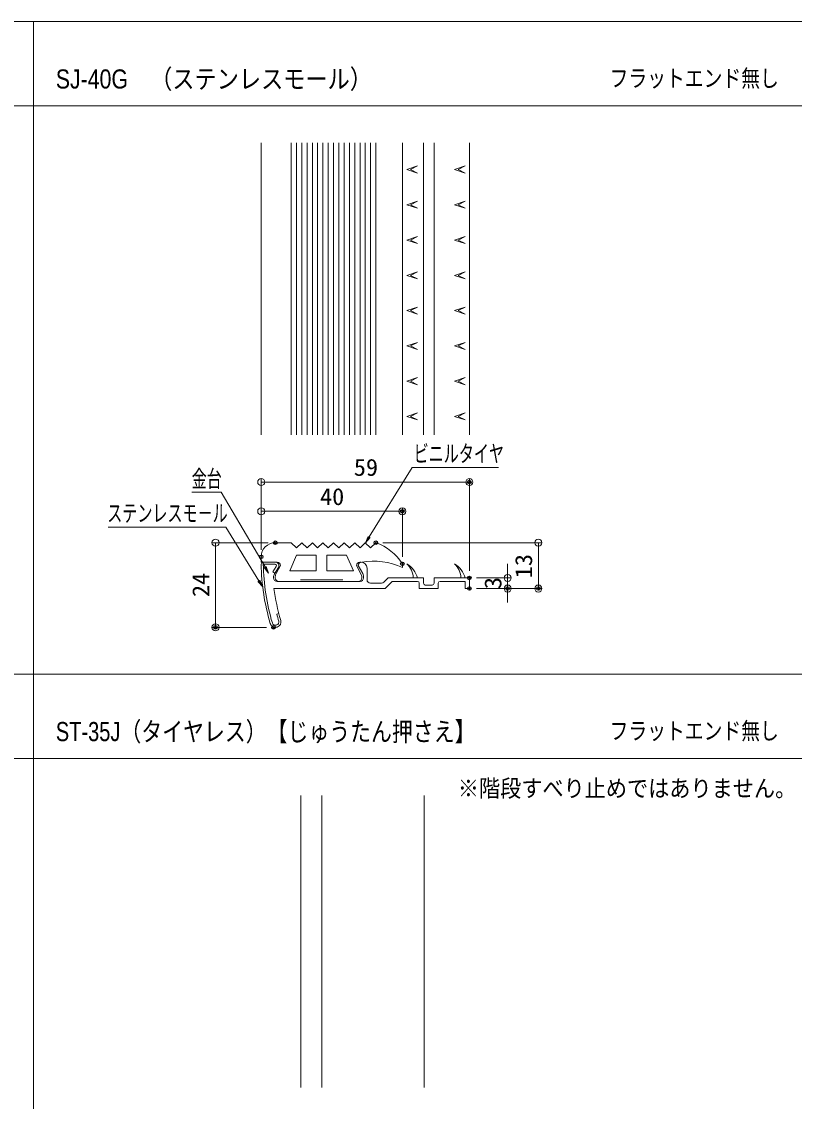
# Model space of a CAD drawing. Units: millimetres, scale not verified. Extents: x -400 to 400, y -277 to 277.
# Drawn here: x -184.4 to 34.6, y -29.1 to 277 of the extents above; entities that cross this region are included whole.
import ezdxf
from ezdxf.enums import TextEntityAlignment as Align

# ---------------------------------------------------------------- set-up
doc = ezdxf.new("R2010")
doc.units = ezdxf.units.MM
doc.header["$LTSCALE"] = 2
doc.header["$PDMODE"] = 32
doc.header["$PDSIZE"] = 1
for name, color, linetype, lineweight in [('0-0_zumenwaku', 6, 'Continuous', 9), ('0-2_1', 3, 'Continuous', 9), ('0-3_2', 4, 'Continuous', 9), ('0-8_0', 1, 'Continuous', 9), ('0-D_6文字', 2, 'Continuous', 9)]:
    doc.layers.add(name, color=color, linetype=linetype, lineweight=lineweight)
doc.layers.add('0-1_moji', color=2, linetype='Continuous')
doc.layers.add('0-9_Defpoints', color=7, linetype='Continuous')
doc.styles.add('ＭＳ ゴシック', font='')
doc.styles.add('ＭＳ Ｐゴシック', font='')
doc.styles.get('ＭＳ ゴシック').set_extended_font_data('MS Gothic')
doc.styles.get('ＭＳ Ｐゴシック').set_extended_font_data('MS PGothic')

# ---------------------------------------------------------------- blocks, each defined once
blk = doc.blocks.new('_Origin')
at = {"layer": '0-8_0'}
blk.add_line((0, 0), (-2, 0), dxfattribs=at)
blk.add_circle((0, 0), 1, dxfattribs=at)
blk = doc.blocks.new('MLeader4')
at = {"layer": '0-D_6文字', "color": 1}
blk.add_line((-73.002, 150.6), (-49.267, 150.6), dxfattribs=at)
at = {"layer": '0-D_6文字'}
blk.add_line((-85.593, 130.692), (-86.926, 129.164), dxfattribs=at)
at = {"layer": '0-D_6文字', "color": 1}
blk.add_lwpolyline([(-85.877, 130.867), (-73.722, 150.6), (-73.002, 150.6)], dxfattribs=at)
at = {"layer": '0-D_6文字'}
blk.add_lwpolyline([(-86.161, 131.042), (-86.926, 129.164), (-85.877, 130.867)], dxfattribs=at)
at = {"layer": '0-D_6文字', "style": 'ＭＳ ゴシック', "width": 0.65}
blk.add_text('ビニルタイヤ', height=4.809, dxfattribs=at).set_placement((-73.301, 150.657), align=Align.BOTTOM_LEFT)
blk = doc.blocks.new('MLeader5')
at = {"layer": '0-D_6文字', "color": 1}
blk.add_line((-128.557, 143.524), (-136.204, 143.524), dxfattribs=at)
at = {"layer": '0-D_6文字'}
blk.add_line((-115.127, 122.535), (-114.402, 120.641), dxfattribs=at)
at = {"layer": '0-D_6文字', "color": 1}
blk.add_lwpolyline([(-115.415, 122.366), (-127.837, 143.524), (-128.557, 143.524)], dxfattribs=at)
at = {"layer": '0-D_6文字'}
blk.add_lwpolyline([(-115.702, 122.197), (-114.402, 120.641), (-115.415, 122.366)], dxfattribs=at)
at = {"layer": '0-D_6文字', "style": 'ＭＳ ゴシック', "width": 0.65}
blk.add_text('金台', height=4.809, dxfattribs=at).set_placement((-136.204, 143.573), align=Align.BOTTOM_LEFT)
blk = doc.blocks.new('MLeader6')
at = {"layer": '0-D_6文字', "color": 1}
blk.add_line((-127.297, 133.695), (-159.889, 133.695), dxfattribs=at)
at = {"layer": '0-D_6文字'}
blk.add_line((-116.854, 118.61), (-116.085, 116.734), dxfattribs=at)
at = {"layer": '0-D_6文字', "color": 1}
blk.add_lwpolyline([(-117.137, 118.435), (-126.577, 133.695), (-127.297, 133.695)], dxfattribs=at)
at = {"layer": '0-D_6文字'}
blk.add_lwpolyline([(-117.421, 118.259), (-116.085, 116.734), (-117.137, 118.435)], dxfattribs=at)
at = {"layer": '0-D_6文字', "style": 'ＭＳ ゴシック', "width": 0.65}
blk.add_text('ステンレスモ－ル', height=4.809, dxfattribs=at).set_placement((-160.129, 133.77), align=Align.BOTTOM_LEFT)

msp = doc.modelspace()

# ---------------------------------------------------------------- linework, layer by layer
at = {"layer": '0-0_zumenwaku'}
for p, q in [((-181.023, 276.969), (-181.023, -277.031)), ((-399.623, 253.076), (257.977, 253.076)), ((257.977, 91.969), (-400.023, 91.969)), ((-399.623, 68.076), (257.977, 68.076))]:
    msp.add_line(p, q, dxfattribs=at)
msp.add_lwpolyline([(-400.023, -277.031), (399.977, -277.031), (399.977, 276.969), (-400.023, 276.969)], close=True, dxfattribs=at)
at = {"layer": '0-2_1'}
for p, q in [((-116.514, 159.831), (-116.514, 242.605)), ((-76.514, 242.605), (-76.514, 159.831)), ((-70.517, 242.605), (-70.517, 159.831)), ((-67.517, 242.605), (-67.517, 159.831)), ((-57.517, 242.605), (-57.517, 159.831)), ((-115.914, 123.752), (-112.496, 123.752)), ((-115.914, 123.152), (-112.585, 123.152)), ((-112.242, 122.545), (-113.204, 120.953)), ((-89.014, 122.752), (-87.744, 120.53)), ((-113.204, 120.957), (-112.623, 120.607)), ((-113.014, 119.473), (-113.014, 119.252)), ((-111.64, 122.235), (-112.762, 120.378)), ((-87.514, 119.662), (-87.514, 119.252)), ((-86.517, 122.002), (-86.517, 118.752)), ((-112.014, 118.252), (-89.121, 118.252)), ((-111.514, 118.252), (-88.514, 118.252)), ((-105.393, 118.752), (-93.393, 118.752)), ((-85.517, 117.752), (-82.431, 117.752)), ((-81.724, 118.045), (-80.517, 119.252)), ((-79.395, 118.252), (-81.395, 116.252)), ((-80.517, 119.252), (-70.517, 119.252)), ((-79.395, 118.252), (-72.217, 118.252)), ((-71.717, 117.752), (-71.717, 116.252)), ((-70.517, 119.252), (-70.517, 117.752)), ((-70.017, 117.252), (-68.017, 117.252)), ((-67.517, 119.252), (-67.517, 117.752)), ((-67.517, 119.252), (-57.517, 119.252)), ((-66.317, 117.752), (-66.317, 116.252)), ((-65.817, 118.252), (-58.717, 118.252)), ((-58.717, 118.252), (-58.717, 116.252)), ((-57.517, 119.252), (-57.517, 116.252)), ((-112.902, 116.252), (-81.395, 116.252)), ((-71.717, 116.252), (-66.317, 116.252)), ((-57.517, 116.252), (-58.717, 116.252)), ((-112.089, 108.979), (-111.517, 109.164)), ((-111.948, 105.347), (-112.029, 105.321)), ((-105.313, -25.169), (-105.313, 57.605)), ((-99.313, -25.169), (-99.313, 57.605)), ((-70.313, -25.169), (-70.313, 57.605))]:
    msp.add_line(p, q, dxfattribs=at)
for centre, radius, start, end in [((-115.914, 123.152), 0.6, 90, 180.57876), ((-54.363, 124.08), 62.158, 180.86142, 196.60332), ((-54.53, 124.054), 61.391, 180.84254, 196.62483), ((-112.585, 122.752), 0.4, 328.875, 90), ((-112.496, 122.752), 1, 328.875, 90), ((-88.014, 122.752), 1, 90, 180), ((-88.267, 122.002), 1.75, 0, 90), ((-78.967, 117.314), 7.023, 16.01747, 57.72233), ((-79.377, 118.988), 5.958, 2.54026, 45.70359), ((-65.467, 117.314), 7.023, 16.01747, 57.72233), ((-65.877, 118.988), 5.958, 2.54026, 45.70359), ((-111.264, 119.473), 1.75, 148.875, 180), ((-89.264, 119.662), 1.75, 0, 29.74488), ((-112.014, 119.252), 1, 180, 270), ((-88.514, 119.252), 1, 270, 0), ((-85.517, 118.752), 1, 180, 270), ((-82.431, 118.752), 1, 270, 315), ((-72.217, 117.752), 0.5, 0, 90), ((-70.017, 117.752), 0.5, 180, 270), ((-68.017, 117.752), 0.5, 270, 0), ((-65.817, 117.752), 0.5, 90, 180), ((-53.977, 124.083), 59.443, 187.56999, 196.49999), ((-53.977, 124.083), 60.043, 194.5686, 196.49999), ((-112.41, 106.774), 1.5, 287.95882, 16.49629), ((-112.492, 106.747), 1.5, 196.60167, 287.95882), ((-112.492, 106.747), 0.9, 196.60167, 287.95882), ((-112.41, 106.774), 0.9, 287.95882, 16.49629)]:
    msp.add_arc(centre, radius, start, end, dxfattribs=at)
at = {"layer": '0-3_2'}
for p, q in [((-108.014, 242.605), (-108.014, 159.831)), ((-106.514, 242.605), (-106.514, 159.831)), ((-105.014, 242.605), (-105.014, 159.831)), ((-103.514, 242.605), (-103.514, 159.831)), ((-102.014, 242.605), (-102.014, 159.831)), ((-100.514, 242.605), (-100.514, 159.831)), ((-99.014, 242.605), (-99.014, 159.831)), ((-97.514, 242.605), (-97.514, 159.831)), ((-96.014, 242.605), (-96.014, 159.831)), ((-94.514, 242.605), (-94.514, 159.831)), ((-93.014, 242.605), (-93.014, 159.831)), ((-91.514, 242.605), (-91.514, 159.831)), ((-90.014, 242.605), (-90.014, 159.831)), ((-88.514, 242.605), (-88.514, 159.831)), ((-87.014, 242.605), (-87.014, 159.831)), ((-85.514, 242.605), (-85.514, 159.831)), ((-84.014, 242.605), (-84.014, 159.831)), ((-75.217, 235.037), (-72.217, 236.037)), ((-61.717, 235.037), (-58.717, 236.037)), ((-75.217, 235.037), (-72.217, 234.037)), ((-61.717, 235.037), (-58.717, 234.037)), ((-75.217, 225.037), (-72.217, 226.037)), ((-75.217, 225.037), (-72.217, 224.037)), ((-61.717, 225.037), (-58.717, 226.037)), ((-61.717, 225.037), (-58.717, 224.037)), ((-75.217, 215.037), (-72.217, 216.037)), ((-75.217, 215.037), (-72.217, 214.037)), ((-61.717, 215.037), (-58.717, 216.037)), ((-61.717, 215.037), (-58.717, 214.037)), ((-75.217, 205.037), (-72.217, 206.037)), ((-61.717, 205.037), (-58.717, 206.037)), ((-75.217, 205.037), (-72.217, 204.037)), ((-61.717, 205.037), (-58.717, 204.037)), ((-75.217, 195.037), (-72.217, 196.037)), ((-61.717, 195.037), (-58.717, 196.037)), ((-75.217, 195.037), (-72.217, 194.037)), ((-61.717, 195.037), (-58.717, 194.037)), ((-75.217, 185.037), (-72.217, 186.037)), ((-75.217, 185.037), (-72.217, 184.037)), ((-61.717, 185.037), (-58.717, 186.037)), ((-61.717, 185.037), (-58.717, 184.037)), ((-75.217, 175.037), (-72.217, 176.037)), ((-75.217, 175.037), (-72.217, 174.037)), ((-61.717, 175.037), (-58.717, 176.037)), ((-61.717, 175.037), (-58.717, 174.037)), ((-75.217, 165.037), (-72.217, 166.037)), ((-61.717, 165.037), (-58.717, 166.037)), ((-75.217, 165.037), (-72.217, 164.037)), ((-61.717, 165.037), (-58.717, 164.037)), ((-112.514, 129.252), (-108.014, 129.252)), ((-108.393, 121.252), (-106.464, 125.752)), ((-97.893, 125.752), (-97.893, 121.252)), ((-97.893, 125.752), (-92.321, 125.752)), ((-90.393, 121.252), (-92.321, 125.752)), ((-116.514, 123.752), (-116.514, 125.252)), ((-116.514, 123.752), (-112.014, 123.752)), ((-111.014, 122.752), (-112.283, 120.53)), ((-89.514, 122.746), (-88.266, 120.378)), ((-88.267, 123.752), (-88.517, 123.752)), ((-76.514, 123.252), (-76.514, 122.252)), ((-112.514, 119.662), (-112.514, 119.252)), ((-108.393, 121.252), (-100.893, 121.252)), ((-97.893, 121.252), (-90.393, 121.252)), ((-88.014, 119.473), (-88.014, 119.252))]:
    msp.add_line(p, q, dxfattribs=at)
for points in [[(-72.217, 236.037), (-74.217, 235.037), (-72.217, 234.037)], [(-58.717, 236.037), (-60.717, 235.037), (-58.717, 234.037)], [(-72.217, 226.037), (-74.217, 225.037), (-72.217, 224.037)], [(-58.717, 226.037), (-60.717, 225.037), (-58.717, 224.037)], [(-72.217, 216.037), (-74.217, 215.037), (-72.217, 214.037)], [(-58.717, 216.037), (-60.717, 215.037), (-58.717, 214.037)], [(-72.217, 206.037), (-74.217, 205.037), (-72.217, 204.037)], [(-58.717, 206.037), (-60.717, 205.037), (-58.717, 204.037)], [(-72.217, 196.037), (-74.217, 195.037), (-72.217, 194.037)], [(-58.717, 196.037), (-60.717, 195.037), (-58.717, 194.037)], [(-72.217, 186.037), (-74.217, 185.037), (-72.217, 184.037)], [(-58.717, 186.037), (-60.717, 185.037), (-58.717, 184.037)], [(-72.217, 176.037), (-74.217, 175.037), (-72.217, 174.037)], [(-58.717, 176.037), (-60.717, 175.037), (-58.717, 174.037)], [(-72.217, 166.037), (-74.217, 165.037), (-72.217, 164.037)], [(-58.717, 166.037), (-60.717, 165.037), (-58.717, 164.037)], [(-108.014, 129.252), (-106.514, 127.752), (-105.014, 129.252)], [(-102.014, 129.252), (-103.514, 127.752), (-105.014, 129.252)], [(-102.014, 129.252), (-100.514, 127.752), (-99.014, 129.252)], [(-96.014, 129.252), (-97.514, 127.752), (-99.014, 129.252)], [(-96.014, 129.252), (-94.514, 127.752), (-93.014, 129.252)], [(-90.014, 129.252), (-91.514, 127.752), (-93.014, 129.252)], [(-90.014, 129.252), (-88.514, 127.752), (-87.014, 129.252)], [(-84.014, 129.252), (-85.514, 127.752), (-87.014, 129.252)], [(-106.464, 125.752), (-100.893, 125.752), (-100.893, 121.252)]]:
    msp.add_lwpolyline(points, dxfattribs=at)
for centre, radius, start, end in [((-112.514, 125.252), 4, 90, 180), ((-89.141, 115.155), 15, 32.66782, 70.01256), ((-112.014, 122.752), 1, 0, 90), ((-88.517, 122.752), 1, 90, 180), ((-84.739, 104.021), 20, 65.71451, 99.42268), ((-110.764, 119.662), 1.75, 150.25512, 180), ((-89.764, 119.473), 1.75, 0, 31.125), ((-111.514, 119.252), 1, 180, 270), ((-89.014, 119.252), 1, 270, 0)]:
    msp.add_arc(centre, radius, start, end, dxfattribs=at)
at = {"layer": '0-8_0'}
for p, q in [((-116.513, 127.252), (-116.513, 147.44)), ((-57.517, 121.252), (-57.517, 147.44)), ((-114.513, 146.44), (-59.517, 146.44)), ((-116.513, 127.252), (-116.513, 139.143)), ((-114.513, 138.143), (-78.513, 138.143)), ((-76.513, 125.252), (-76.513, 139.143)), ((-114.513, 129.252), (-130.46, 129.252)), ((-82.013, 129.252), (-36.974, 129.252)), ((-129.46, 127.252), (-129.46, 107.253)), ((-37.974, 127.252), (-37.974, 118.252)), ((-46.675, 121.252), (-46.675, 123.252)), ((-55.517, 119.252), (-45.675, 119.252)), ((-46.675, 119.252), (-46.675, 116.252)), ((-55.517, 116.252), (-36.974, 116.252)), ((-55.517, 116.252), (-45.675, 116.252)), ((-46.675, 114.252), (-46.675, 112.252)), ((-115.037, 105.253), (-130.46, 105.253))]:
    msp.add_line(p, q, dxfattribs=at)
at = {"layer": '0-9_Defpoints'}
for p in [(-57.517, 146.44), (-76.513, 138.143), (-112.513, 129.252), (-84.013, 129.252), (-116.513, 125.252), (-76.513, 123.252), (-57.517, 119.252), (-57.517, 119.252), (-57.517, 116.252), (-46.675, 116.252), (-37.974, 116.252), (-129.46, 105.253), (-113.037, 105.253)]:
    msp.add_point(p, dxfattribs=at)

# ---------------------------------------------------------------- block references
at = {"layer": '0-8_0'}
for p, rotation in [((-116.513, 146.44), 180), ((-116.513, 138.143), 180), ((-129.46, 129.252), 90), ((-37.974, 129.252), 90), ((-46.675, 119.252), 270), ((-46.675, 116.252), 90), ((-37.974, 116.252), 270), ((-129.46, 105.253), 270)]:
    msp.add_blockref('_Origin', p, dxfattribs=dict(at, rotation=rotation))
for p in [(-57.517, 146.44), (-76.513, 138.143)]:
    msp.add_blockref('_Origin', p, dxfattribs=at)
at = {"layer": '0-D_6文字'}
for name in ['MLeader4', 'MLeader5', 'MLeader6']:
    msp.add_blockref(name, (0, 0), dxfattribs=at)

# ---------------------------------------------------------------- texts
at = {"layer": '0-1_moji', "style": 'ＭＳ Ｐゴシック'}
for s, height, width, p in [('SJ-40G\u3000（ステンレスモール）', 5.423, 0.85, (-174.717, 256.36)), ('フラットエンド無し', 4.883, 0.8, (-17.782, 257)), ('ST-35J（タイヤレス）【じゅうたん押さえ】', 5.425, 0.8, (-174.717, 71.36)), ('フラットエンド無し', 4.883, 0.8, (-17.782, 72)), ('※階段すべり止めではありません。', 4.883, 0.9, (-60.797, 55.716))]:
    msp.add_text(s, height=height, dxfattribs=dict(at, width=width)).set_placement(p, align=Align.BOTTOM_LEFT)
at = {"layer": '0-8_0', "color": 2, "style": 'ＭＳ ゴシック', "width": 1.05}
for s, p in [('59', (-90.265, 146.764)), ('40', (-99.846, 138.468))]:
    msp.add_text(s, height=4.809, dxfattribs=at).set_placement(p, align=Align.BOTTOM_LEFT)
for s, p in [('13', (-38.299, 119.168)), ('24', (-129.785, 113.835)), ('3', (-47, 116.085))]:
    msp.add_text(s, height=4.809, rotation=90, dxfattribs=at).set_placement(p, align=Align.BOTTOM_LEFT)

doc.saveas('drawing.dxf')
